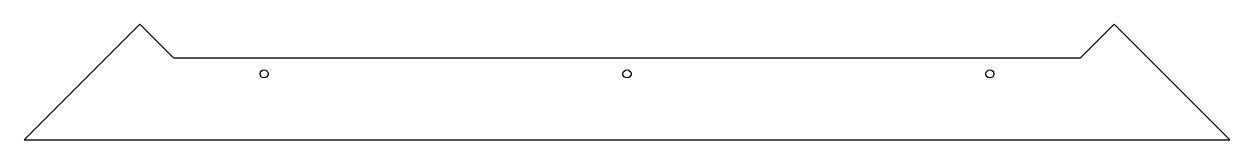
# Model space of a CAD drawing. Header units: millimetres. Extents: x 0 to 2706, y 0 to 260.
import ezdxf

# ---------------------------------------------------------------- set-up
doc = ezdxf.new("R2010")
doc.units = ezdxf.units.MM
doc.layers.add('CORTE', color=7, linetype='CONTINUOUS')

msp = doc.modelspace()

# ---------------------------------------------------------------- linework, layer by layer
at = {"layer": 'CORTE'}
msp.add_lwpolyline([(0, 0), (2706, 0), (2446.43, 259.57), (2369.86, 183), (336.14, 183), (259.57, 259.57)], close=True, dxfattribs=at)
for centre in [(538.71, 148), (1353, 148), (2167.29, 148)]:
    msp.add_circle(centre, 9, dxfattribs=at)

doc.saveas('drawing.dxf')
